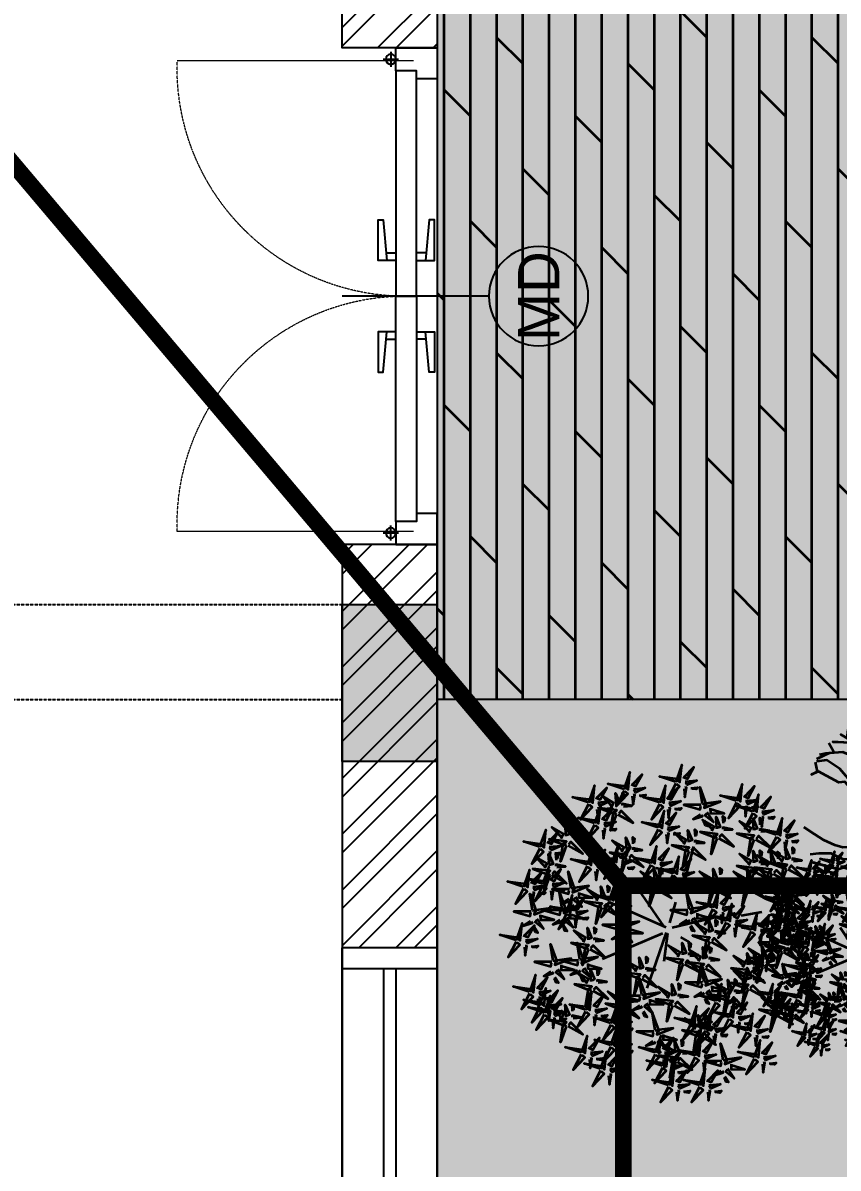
# Model space of a CAD drawing. Header units: millimetres. Extents: x -176651 to 424033, y -469666 to 486614.
# Drawn here: x 174616 to 176587, y 90868 to 93635 of the extents above; entities that cross this region are included whole.
import ezdxf
from ezdxf.enums import TextEntityAlignment as Align

# ---------------------------------------------------------------- set-up
doc = ezdxf.new("R2010")
doc.units = ezdxf.units.MM
doc.set_wipeout_variables(frame=1)
doc.linetypes.add('1625_East Villa$0$DASHED', pattern=[0.75, 0.5, -0.25])
doc.linetypes.add('1625E_Roof Plan$0$DASHED', pattern=[0.75, 0.5, -0.25])
for name, color, linetype in [('1625_East Villa$0$ad-Door', 8, 'Continuous'), ('1625_East Villa$0$ad-Elevation 10', 8, 'Continuous'), ('1625_East Villa$0$ad-Furniture', 8, 'Continuous'), ('1625_East Villa$0$ad-Text main', 8, 'Continuous'), ('1625_East Villa$0$ad-Text Main_Door&window Label', 8, 'Continuous'), ('1625_East Villa$0$ad-Verandah', 8, 'Continuous'), ('1625_East Villa$0$ad-Wall', 8, 'Continuous'), ('1625_East Villa$0$ad-Wall hatch', 8, 'Continuous'), ('1625E_Columns$0$ad-Column', 8, 'Continuous'), ('1625E_Columns$0$ad-Column Hatch', 8, 'Continuous'), ('1625E_Roof Plan$0$ad-Primary Roof', 8, 'Continuous'), ('1625E_Roof Plan$0$ad-Secondary Roof', 8, 'Continuous'), ('ad-Plinth', 8, 'Continuous'), ('ad-Verandah', 33, 'Continuous')]:
    doc.layers.add(name, color=color, linetype=linetype)
doc.layers.add('1625_East Villa$0$ad-Landscape', color=8, linetype='Continuous', lineweight=35)
doc.styles.add('1625_East Villa$0$New Text Style', font='arial.ttf', dxfattribs={"height": 100})
doc.styles.add('1625_East Villa$0$Standard', font='calibril.ttf')

# ---------------------------------------------------------------- blocks, each defined once
blk = doc.blocks.new('A$C92fa9908')
at = {"layer": 'ad-Plinth', "ltscale": 5}
blk.add_lwpolyline([(0, 13620), (12120, 13620), (12120, 0), (0, 0), (0, 4745), (2830, 4745), (2830, 8645), (0, 8645)], close=True, dxfattribs=at)
at = {"layer": 'ad-Verandah', "lineweight": 9}
blk.add_lwpolyline([(12120, 13620), (13650, 13620), (13650, 8645), (12120, 8645)], close=True, dxfattribs=at)
blk = doc.blocks.new('zw$C194')
at = {"layer": 'ad-Plinth', "ltscale": 5}
blk.add_blockref('A$C92fa9908', (-28341.2, -345403.9), dxfattribs=at)
blk = doc.blocks.new('1625_East Villa$0$zw$D46D')
at = {"layer": '1625_East Villa$0$ad-Furniture', "linetype": '1625_East Villa$0$DASHED'}
for points in [[(7240, 8875), (11890, 8875)], [(7240, 8645), (11890, 8645)]]:
    blk.add_lwpolyline(points, dxfattribs=at)
blk = doc.blocks.new('1625_East Villa$0$zw$7F57')
at = {"layer": '1625_East Villa$0$ad-Text main', "insert": (294.2, 7.4), "char_height": 80, "width": 631.603, "attachment_point": 5, "rotation": 90, "style": '1625_East Villa$0$Standard'}
blk.add_mtext('JAALI WALL', dxfattribs=at)
blk.add_wipeout([(230, 1350), (230, -1350), (0, -1350), (0, 1350)]).dxf.layer = '1625_East Villa$0$ad-Elevation 10'
at = {"layer": '1625_East Villa$0$ad-Elevation 10'}
for points in [[(0, 1300), (230, 1300), (230, 1350), (0, 1350)], [(0, -1300), (0, -1350), (230, -1350), (230, -1300)]]:
    blk.add_lwpolyline(points, close=True, dxfattribs=at)
for points in [[(0, -1350), (0, 1350)], [(230, -1350), (230, 1350)], [(100, 1300), (100, -1300)], [(130, 1300), (130, -1300)]]:
    blk.add_lwpolyline(points, dxfattribs=at)
blk = doc.blocks.new('*U174')
for p, q in [((495.7, -26.7), (495.7, -50)), ((704.3, -26.7), (704.3, -50)), ((27.6, -130.7), (27.6, -93.9)), ((495.7, -123.3), (495.7, -100)), ((704.3, -123.3), (704.3, -100)), ((1172.4, -130.7), (1172.4, -93.9)), ((9.2, -112.3), (46, -112.3)), ((1190.8, -112.3), (1154, -112.3))]:
    blk.add_line(p, q)
at = {"color": 8, "lineweight": 0}
for p, q in [((31.6, -57.1), (31.6, -628.6)), ((1168.4, -57.1), (1168.4, -628.6))]:
    blk.add_line(p, q, dxfattribs=at)
for points in [[(55.3, -100), (0, -100), (0, 0), (75, 0), (75, -50), (55.3, -50)], [(1144.7, -100), (1200, -100), (1200, 0), (1125, 0), (1125, -50), (1144.7, -50)], [(55.3, -100), (600, -100), (600, -50), (55.3, -50)], [(1144.7, -100), (600, -100), (600, -50), (1144.7, -50)]]:
    blk.add_lwpolyline(points, close=True)
for points in [[(514.1, -50), (514.1, -7), (415.9, -7), (415.9, -19.3), (514.1, -28.4)], [(685.9, -50), (685.9, -7), (784.1, -7), (784.1, -19.3), (685.9, -28.4)], [(514.1, -100), (514.1, -143), (415.9, -143), (415.9, -130.7), (514.1, -121.6)], [(685.9, -100), (685.9, -143), (784.1, -143), (784.1, -130.7), (685.9, -121.6)]]:
    blk.add_lwpolyline(points)
for centre in [(27.6, -112.3), (1172.4, -112.3)]:
    blk.add_circle(centre, 12.3)
at = {"color": 8, "linetype": '1625_East Villa$0$DASHED', "lineweight": 0}
for centre, start, end in [((49, -77.6), 268.1881, 1.8119), ((1151, -77.6), 178.1881, 271.8119)]:
    blk.add_arc(centre, 551.3, start, end, dxfattribs=at)
at = {"layer": '1625_East Villa$0$ad-Text Main_Door&window Label'}
blk.add_line((600, 125), (600, -230), dxfattribs=at)
blk.add_circle((600, 245), 120, dxfattribs=at)
at = {"layer": '1625_East Villa$0$ad-Text Main_Door&window Label', "style": '1625_East Villa$0$New Text Style'}
blk.add_attdef('D1', text='', height=100, dxfattribs=at).set_placement((600, 245), align=Align.MIDDLE_CENTER)
blk = doc.blocks.new('1625_East Villa$0$zw$42B5')
at = {"layer": '1625_East Villa$0$ad-Wall hatch', "transparency": 33554610}
h = blk.add_hatch(dxfattribs=at)
h.set_pattern_fill('ANSI32', color=256, scale=10)
h.set_pattern_definition([(45, (-1040635.14, 674820.02), (-67.351921, 67.351921), []), (45, (-1040590.24, 674820.02), (-67.351921, 67.351921), [])])
h.paths.add_polyline_path([(12120, 13620), (12120, 10220), (11890, 10220), (11890, 13390), (7240, 13390), (7240, 8645), (4245, 8645), (4245, 8875), (4445, 8875), (4445, 9370), (4560, 9370), (4560, 8760), (7010, 8760), (7010, 10500), (6360, 10500), (6360, 10615), (7010, 10615), (7010, 13390), (4560, 13390), (4560, 10615), (5560, 10615), (5560, 10500), (4445, 10500), (4445, 13390), (230, 13390), (230, 8875), (3345, 8875), (3345, 8645), (3060, 8645), (3060, 4745), (3345, 4745), (3345, 4515), (230, 4515), (230, 230), (4995, 230), (4995, 3130), (6060, 3130), (6060, 3015), (5110, 3015), (5110, 230), (8310, 230), (8310, 3015), (6860, 3015), (6860, 3130), (8310, 3130), (8310, 4630), (5110, 4630), (5110, 3930), (4995, 3930), (4995, 4515), (4245, 4515), (4245, 4745), (8540, 4745), (8540, 230), (9240, 230), (9240, 0), (0, 0), (0, 4745), (2830, 4745), (2830, 8645), (0, 8645), (0, 13620)])
h = blk.add_hatch(dxfattribs=at)
h.set_pattern_fill('ANSI32', color=256, scale=10)
h.set_pattern_definition([(45, (411299.33, 102900.03), (-67.35192, 67.35192), []), (45, (411344.235, 102900.03), (-67.35192, 67.35192), [])])
h.paths.add_polyline_path([(12120, 0), (12120, 9020), (11890, 9020), (11890, 230), (10090, 230), (10090, 0)])
at = {"layer": '1625_East Villa$0$ad-Door', "ltscale": 5}
ref = blk.add_blockref('*U174', (12120, 9020), dxfattribs=dict(at, xscale=-1, rotation=270))
ref.add_attrib('D1', 'MD', dxfattribs={"layer": '1625_East Villa$0$ad-Text Main_Door&window Label', "height": 100, "rotation": 1170, "style": '1625_East Villa$0$New Text Style'}).set_placement((12365, 9620), align=Align.MIDDLE_CENTER)
blk.add_blockref('1625_East Villa$0$zw$7F57', (11890, 6695))
at = {"layer": '1625_East Villa$0$ad-Wall'}
blk.add_lwpolyline([(0, 13620), (12120, 13620), (12120, 10220), (11890, 10220), (11890, 13390), (7240, 13390), (7240, 8645), (4245, 8645)], dxfattribs=at)
blk.add_lwpolyline([(12120, 0), (12120, 9020), (11890, 9020), (11890, 230), (10090, 230), (10090, 0)], close=True, dxfattribs=at)
blk = doc.blocks.new('1625_East Villa$0$bamboo')
at = {"color": 76}
blk.add_line((390, 162), (546, 218), dxfattribs=at)
at = {"layer": '1625_East Villa$0$ad-Landscape', "color": 76}
for p, q in [((-12, 40), (-247, 564)), ((43, 73), (278, 631)), ((-24, 62), (-370, 296)), ((32, 40), (390, 162)), ((-57, 6), (-247, -50)), ((43, 28), (301, 62)), ((-12, -16), (-113, -440)), ((77, -94), (122, -173)), ((-471, -139), (-761, -217))]:
    blk.add_line(p, q, dxfattribs=at)
at = {"layer": '1625_East Villa$0$ad-Landscape', "color": 62}
blk.add_line((-124, -653), (-158, -842), dxfattribs=at)
at = {"layer": '1625_East Villa$0$ad-Landscape', "color": 76}
for points in [[(-388, 1357), (-437, 1504), (-414, 1335), (-388, 1357)], [(104, 1425), (54, 1572), (78, 1403), (104, 1425)], [(119, 1423), (261, 1497), (148, 1389), (127, 1415)], [(-372, 1355), (-230, 1429), (-344, 1320), (-365, 1346)], [(-161, 1285), (-160, 1445), (-117, 1294), (-150, 1287)], [(79, 1419), (108, 1385), (-52, 1368), (71, 1412)], [(582, 1302), (532, 1450), (556, 1281), (582, 1302)], [(597, 1300), (739, 1374), (626, 1266), (604, 1292)], [(-756, 1207), (-806, 1354), (-782, 1185), (-756, 1207)], [(-741, 1205), (-599, 1279), (-712, 1170), (-734, 1196)], [(-500, 1137), (-534, 1108), (-554, 1268), (-507, 1146)], [(-412, 1351), (-384, 1316), (-544, 1300), (-421, 1344)], [(-434, 1290), (-414, 1248), (-523, 1187), (-427, 1281)], [(-415, 1179), (-464, 1327), (-441, 1158), (-415, 1179)], [(-388, 1269), (-399, 1159), (-358, 1250), (-381, 1261)], [(-324, 1279), (-245, 1271), (-334, 1256), (-332, 1272)], [(-169, 1272), (-323, 1296), (-162, 1239), (-169, 1272)], [(-71, 1292), (-28, 1359), (-55, 1273), (-69, 1281)], [(58, 1358), (77, 1316), (-31, 1255), (65, 1349)], [(103, 1337), (93, 1227), (133, 1319), (110, 1329)], [(162, 1284), (156, 1221), (173, 1235), (169, 1276)], [(168, 1347), (246, 1339), (158, 1324), (159, 1340)], [(557, 1296), (586, 1262), (425, 1246), (549, 1289)], [(704, 1207), (655, 1354), (679, 1185), (704, 1207)], [(720, 1205), (862, 1279), (749, 1170), (727, 1196)], [(773, 1166), (723, 1313), (747, 1144), (773, 1166)], [(-781, 1201), (-752, 1166), (-913, 1150), (-789, 1194)], [(-562, 1158), (-603, 1137), (-666, 1245), (-570, 1151)], [(-439, 1174), (-411, 1139), (-571, 1123), (-448, 1167)], [(-494, 1113), (-347, 1165), (-516, 1138), (-494, 1113)], [(-399, 1178), (-257, 1251), (-371, 1143), (-392, 1169)], [(-330, 1216), (-336, 1153), (-319, 1167), (-323, 1207)], [(-176, 1248), (-132, 1257), (-192, 1107), (-173, 1237)], [(-174, 1012), (-174, 1172), (-131, 1021), (-163, 1015)], [(-131, 1200), (-85, 1198), (-82, 1073), (-120, 1202)], [(-92, 1231), (0, 1171), (-62, 1249), (-81, 1233)], [(-18, 1258), (35, 1223), (30, 1245), (-7, 1260)], [(304, 1094), (304, 1254), (347, 1103), (314, 1096)], [(393, 1102), (437, 1168), (409, 1082), (396, 1091)], [(536, 1235), (555, 1193), (446, 1133), (543, 1226)], [(680, 1201), (709, 1166), (548, 1150), (671, 1194)], [(581, 1215), (571, 1105), (611, 1196), (588, 1206)], [(646, 1224), (724, 1217), (635, 1202), (637, 1217)], [(788, 1164), (930, 1238), (817, 1130), (796, 1155)], [(-802, 1140), (-783, 1098), (-892, 1037), (-795, 1131)], [(-773, 987), (-807, 958), (-827, 1118), (-780, 996)], [(-757, 1119), (-767, 1009), (-727, 1100), (-750, 1111)], [(-698, 1066), (-704, 1003), (-687, 1017), (-691, 1057)], [(-692, 1129), (-614, 1121), (-703, 1106), (-701, 1122)], [(-633, 1052), (-696, 1057), (-682, 1040), (-642, 1045)], [(-581, 1112), (-692, 1120), (-599, 1081), (-590, 1104)], [(-570, 1048), (-576, 969), (-593, 1057), (-578, 1056)], [(-461, 1112), (-441, 1071), (-550, 1010), (-454, 1104)], [(-495, 1097), (-419, 957), (-529, 1068), (-504, 1090)], [(-415, 1092), (-426, 982), (-386, 1073), (-408, 1083)], [(-365, 930), (-365, 1090), (-322, 940), (-355, 933)], [(-351, 1102), (-272, 1094), (-361, 1079), (-360, 1095)], [(-156, 961), (-205, 1109), (-182, 940), (-156, 961)], [(-85, 1020), (-41, 1086), (-69, 1000), (-82, 1009)], [(295, 1081), (141, 1106), (302, 1048), (295, 1081)], [(289, 1057), (332, 1066), (272, 916), (291, 1046)], [(372, 1040), (465, 980), (402, 1058), (383, 1042)], [(446, 1067), (499, 1033), (495, 1054), (457, 1069)], [(658, 1140), (678, 1098), (569, 1037), (665, 1131)], [(748, 1160), (777, 1126), (617, 1109), (740, 1153)], [(640, 1161), (634, 1099), (651, 1113), (647, 1153)], [(727, 1099), (746, 1057), (638, 996), (734, 1090)], [(704, 1119), (694, 1009), (734, 1100), (711, 1111)], [(831, 1008), (789, 987), (726, 1095), (822, 1001)], [(762, 1066), (756, 1003), (774, 1017), (770, 1057)], [(768, 1129), (847, 1121), (758, 1106), (760, 1122)], [(772, 1078), (762, 968), (802, 1060), (779, 1070)], [(837, 1088), (915, 1080), (827, 1065), (828, 1081)], [(892, 987), (859, 958), (839, 1118), (885, 996)], [(-767, 963), (-621, 1015), (-789, 988), (-767, 963)], [(-357, 1039), (-363, 976), (-346, 990), (-350, 1030)], [(-183, 999), (-337, 1024), (-176, 966), (-183, 999)], [(-180, 955), (-152, 921), (-312, 905), (-189, 948)], [(-276, 938), (-232, 1004), (-260, 918), (-273, 927)], [(-189, 975), (-146, 984), (-206, 835), (-187, 964)], [(-140, 960), (2, 1033), (-112, 925), (-133, 951)], [(-106, 958), (-13, 898), (-75, 976), (-95, 960)], [(-32, 985), (21, 951), (17, 973), (-21, 987)], [(290, 849), (291, 1008), (334, 858), (301, 851)], [(333, 1009), (379, 1007), (382, 882), (344, 1011)], [(811, 962), (701, 970), (793, 931), (803, 954)], [(831, 1025), (825, 962), (842, 976), (838, 1016)], [(899, 963), (1045, 1015), (877, 988), (899, 963)], [(1141, 825), (1092, 972), (1115, 803), (1141, 825)], [(-768, 947), (-692, 807), (-802, 918), (-777, 940)], [(-593, 770), (-642, 918), (-618, 749), (-593, 770)], [(-374, 917), (-528, 942), (-367, 884), (-374, 917)], [(-380, 893), (-337, 902), (-397, 753), (-378, 882)], [(-336, 845), (-290, 844), (-287, 719), (-325, 848)], [(-297, 876), (-204, 816), (-266, 894), (-286, 879)], [(-202, 894), (-182, 853), (-291, 792), (-195, 885)], [(-223, 903), (-170, 869), (-174, 891), (-212, 906)], [(-156, 874), (-167, 764), (-126, 855), (-149, 865)], [(-145, 927), (-99, 925), (-96, 801), (-134, 929)], [(-92, 883), (-13, 876), (-102, 861), (-100, 876)], [(121, 803), (80, 783), (16, 890), (112, 796)], [(281, 835), (128, 860), (288, 803), (281, 835)], [(183, 783), (149, 754), (129, 914), (175, 791)], [(380, 856), (423, 922), (395, 837), (382, 845)], [(503, 776), (462, 755), (399, 863), (495, 769)], [(565, 756), (531, 726), (511, 886), (558, 764)], [(745, 784), (696, 931), (720, 762), (745, 784)], [(759, 902), (696, 907), (711, 890), (751, 895)], [(761, 782), (903, 856), (790, 748), (768, 774)], [(822, 898), (816, 819), (799, 907), (815, 906)], [(897, 947), (974, 807), (863, 918), (889, 940)], [(1157, 823), (1299, 897), (1185, 789), (1164, 815)], [(-959, 700), (-817, 774), (-931, 666), (-952, 692)], [(-617, 765), (-588, 730), (-749, 714), (-626, 757)], [(-577, 769), (-435, 842), (-548, 734), (-570, 760)], [(-262, 681), (-303, 660), (-366, 768), (-270, 673)], [(-200, 660), (-234, 631), (-253, 791), (-207, 669)], [(-98, 821), (-104, 758), (-86, 772), (-91, 812)], [(101, 757), (-9, 765), (83, 727), (93, 750)], [(187, 743), (264, 602), (153, 714), (179, 736)], [(189, 759), (335, 811), (167, 784), (189, 759)], [(275, 811), (319, 820), (259, 671), (277, 800)], [(319, 763), (365, 762), (369, 637), (330, 766)], [(358, 795), (451, 734), (389, 812), (369, 797)], [(433, 822), (486, 787), (481, 809), (444, 824)], [(571, 731), (717, 784), (549, 757), (571, 731)], [(721, 778), (750, 744), (589, 727), (712, 771)], [(1117, 819), (1145, 785), (985, 768), (1108, 812)], [(1095, 758), (1115, 716), (1006, 655), (1102, 749)], [(1205, 747), (1284, 739), (1195, 724), (1197, 740)], [(1292, 647), (1242, 795), (1266, 626), (1292, 647)], [(-639, 703), (-619, 662), (-728, 601), (-632, 695)], [(-620, 538), (-669, 686), (-646, 517), (-620, 538)], [(-593, 683), (-603, 573), (-563, 664), (-586, 674)], [(-529, 693), (-450, 685), (-539, 670), (-537, 685)], [(-281, 634), (-391, 643), (-299, 604), (-289, 627)], [(-265, 566), (-314, 713), (-291, 544), (-265, 566)], [(-249, 564), (-107, 638), (-221, 530), (-242, 555)], [(-194, 636), (-47, 688), (-216, 661), (-194, 636)], [(49, 698), (-14, 702), (1, 686), (41, 690)], [(112, 693), (106, 614), (89, 703), (105, 701)], [(432, 670), (369, 675), (383, 658), (423, 663)], [(484, 730), (373, 738), (465, 700), (475, 723)], [(495, 666), (489, 587), (472, 675), (487, 674)], [(570, 716), (646, 575), (536, 686), (561, 708)], [(699, 717), (719, 675), (610, 614), (706, 708)], [(745, 697), (734, 586), (775, 678), (752, 688)], [(803, 643), (797, 580), (815, 595), (810, 635)], [(809, 706), (888, 699), (799, 683), (801, 699)], [(868, 552), (819, 700), (842, 531), (868, 552)], [(1073, 552), (1024, 700), (1047, 531), (1073, 552)], [(1141, 737), (1130, 627), (1171, 719), (1148, 729)], [(1267, 642), (1296, 607), (1135, 591), (1259, 635)], [(1199, 684), (1193, 621), (1211, 636), (1206, 676)], [(1307, 646), (1449, 719), (1336, 611), (1314, 637)], [(-712, 449), (-753, 428), (-816, 536), (-721, 441)], [(-644, 533), (-616, 498), (-776, 482), (-653, 526)], [(-650, 428), (-684, 399), (-704, 559), (-658, 437)], [(-604, 537), (-462, 610), (-576, 502), (-597, 528)], [(-535, 630), (-541, 567), (-523, 581), (-527, 621)], [(-289, 560), (-261, 526), (-421, 509), (-298, 553)], [(-333, 575), (-396, 580), (-381, 563), (-341, 568)], [(-270, 570), (-276, 492), (-293, 580), (-277, 579)], [(-195, 620), (-118, 480), (-229, 591), (-203, 613)], [(-38, 467), (-37, 627), (6, 476), (-27, 469)], [(52, 474), (95, 540), (68, 455), (54, 463)], [(680, 490), (639, 469), (576, 577), (672, 482)], [(742, 469), (708, 440), (689, 600), (735, 478)], [(844, 546), (872, 512), (712, 496), (835, 539)], [(884, 550), (1026, 624), (912, 516), (891, 542)], [(1049, 546), (1077, 512), (917, 496), (1040, 539)], [(1089, 550), (1231, 624), (1117, 516), (1096, 542)], [(1245, 580), (1265, 539), (1156, 478), (1253, 572)], [(1291, 560), (1281, 450), (1321, 541), (1298, 552)], [(1356, 570), (1434, 562), (1345, 547), (1347, 563)], [(-666, 471), (-646, 430), (-755, 369), (-659, 463)], [(-644, 404), (-498, 456), (-666, 429), (-644, 404)], [(-620, 451), (-631, 341), (-590, 432), (-613, 442)], [(-556, 461), (-477, 453), (-566, 438), (-564, 454)], [(-311, 499), (-291, 457), (-400, 396), (-304, 490)], [(-265, 478), (-276, 368), (-235, 460), (-258, 470)], [(-207, 425), (-213, 362), (-196, 376), (-200, 416)], [(-201, 488), (-122, 480), (-211, 465), (-210, 481)], [(-46, 454), (-200, 478), (-40, 421), (-46, 454)], [(-53, 429), (-9, 439), (-69, 289), (-50, 418)], [(31, 413), (123, 352), (61, 431), (42, 415)], [(105, 440), (158, 405), (153, 427), (116, 442)], [(456, 306), (422, 276), (402, 436), (448, 314)], [(661, 444), (551, 452), (643, 413), (653, 436)], [(618, 276), (618, 436), (661, 285), (628, 278)], [(747, 429), (824, 289), (713, 400), (739, 422)], [(748, 445), (895, 497), (727, 470), (748, 445)], [(822, 485), (842, 443), (733, 383), (829, 476)], [(868, 465), (857, 355), (898, 446), (875, 456)], [(932, 474), (1011, 467), (922, 452), (924, 467)], [(1027, 485), (1047, 443), (938, 383), (1034, 476)], [(1073, 465), (1062, 355), (1103, 446), (1080, 456)], [(1137, 474), (1216, 467), (1127, 452), (1128, 467)], [(1349, 507), (1343, 444), (1361, 458), (1357, 498)], [(-784, 343), (-847, 348), (-832, 331), (-792, 336)], [(-731, 403), (-842, 411), (-750, 372), (-740, 395)], [(-721, 338), (-727, 260), (-744, 348), (-728, 347)], [(-645, 388), (-569, 248), (-679, 359), (-654, 381)], [(-606, 184), (-656, 331), (-632, 163), (-606, 184)], [(-562, 398), (-568, 335), (-551, 349), (-555, 389)], [(-8, 382), (38, 380), (41, 255), (2, 384)], [(394, 326), (353, 305), (290, 413), (385, 319)], [(462, 281), (608, 334), (440, 307), (462, 281)], [(609, 384), (546, 389), (561, 372), (601, 377)], [(672, 379), (666, 301), (649, 389), (665, 388)], [(707, 283), (751, 349), (723, 264), (710, 272)], [(926, 411), (920, 349), (937, 363), (933, 403)], [(1131, 411), (1125, 349), (1142, 363), (1138, 403)], [(-590, 182), (-449, 256), (-562, 148), (-583, 174)], [(-425, 190), (-467, 169), (-530, 277), (-434, 182)], [(-364, 169), (-397, 140), (-417, 300), (-371, 178)], [(322, 220), (259, 225), (274, 208), (314, 213)], [(374, 280), (264, 288), (356, 250), (366, 273)], [(385, 216), (379, 137), (362, 225), (378, 224)], [(460, 266), (537, 125), (427, 236), (452, 258)], [(609, 263), (455, 287), (616, 230), (609, 263)], [(603, 239), (646, 248), (586, 98), (605, 228)], [(686, 222), (779, 161), (716, 240), (697, 224)], [(760, 249), (813, 214), (809, 236), (771, 251)], [(945, 153), (946, 313), (989, 162), (956, 155)], [(1035, 161), (1078, 227), (1051, 141), (1037, 150)], [(1141, 143), (1092, 291), (1115, 122), (1141, 143)], [(1157, 141), (1299, 215), (1185, 107), (1164, 133)], [(1264, 75), (1215, 222), (1238, 53), (1264, 75)], [(-918, 114), (-776, 188), (-890, 80), (-911, 105)], [(-631, 178), (-602, 144), (-762, 128), (-639, 171)], [(-652, 117), (-632, 75), (-741, 14), (-645, 108)], [(-511, -21), (-560, 127), (-536, -42), (-511, -21)], [(-445, 144), (-555, 152), (-463, 113), (-453, 136)], [(-542, 106), (-464, 99), (-552, 83), (-551, 99)], [(-359, 129), (-282, -11), (-393, 100), (-367, 122)], [(-358, 145), (-211, 197), (-379, 170), (-358, 145)], [(640, 26), (598, 5), (535, 113), (631, 19)], [(647, 191), (693, 189), (696, 64), (658, 193)], [(701, 6), (667, -24), (648, 136), (694, 14)], [(937, 140), (783, 165), (943, 107), (937, 140)], [(930, 116), (974, 125), (914, -24), (932, 105)], [(1117, 137), (1145, 103), (985, 87), (1108, 130)], [(1014, 99), (1106, 39), (1044, 117), (1025, 101)], [(1088, 126), (1141, 92), (1136, 113), (1099, 128)], [(1220, -22), (1186, -51), (1167, 109), (1213, -13)], [(1280, 73), (1422, 147), (1308, 39), (1287, 65)], [(1442, 20), (1392, 168), (1416, -1), (1442, 20)], [(-607, 97), (-617, -13), (-577, 78), (-600, 88)], [(-497, 84), (-560, 89), (-545, 72), (-505, 77)], [(-495, -22), (-353, 51), (-466, -57), (-488, -31)], [(-434, 79), (-440, 1), (-457, 89), (-441, 88)], [(257, -69), (216, -90), (153, 18), (249, -77)], [(319, -90), (285, -119), (266, 41), (312, -81)], [(707, -19), (854, 34), (686, 7), (707, -19)], [(974, 68), (1021, 66), (1024, -58), (985, 70)], [(1095, 76), (1115, 34), (1006, -27), (1102, 67)], [(1158, -1), (1117, -22), (1054, 86), (1150, -9)], [(1240, 69), (1268, 35), (1108, 18), (1231, 62)], [(1218, 8), (1238, -34), (1129, -95), (1225, -1)], [(1141, 56), (1130, -54), (1171, 37), (1148, 47)], [(1199, 2), (1193, -60), (1211, -46), (1206, -6)], [(1205, 65), (1284, 58), (1195, 42), (1197, 58)], [(1226, -46), (1373, 6), (1204, -21), (1226, -46)], [(1417, 15), (1446, -20), (1286, -36), (1409, 8)], [(1457, 19), (1599, 92), (1486, -16), (1465, 10)], [(-535, -26), (-507, -61), (-667, -77), (-544, -33)], [(-447, -98), (-368, -106), (-457, -121), (-455, -105)], [(-174, -160), (-174, -1), (-131, -151), (-163, -158)], [(-85, -153), (-41, -87), (-69, -173), (-82, -164)], [(325, -114), (472, -62), (303, -89), (325, -114)], [(568, -80), (505, -75), (520, -92), (560, -87)], [(620, -20), (510, -12), (602, -50), (612, -27)], [(631, -84), (625, -163), (608, -75), (624, -76)], [(706, -34), (783, -175), (672, -64), (698, -42)], [(868, -184), (819, -37), (842, -206), (868, -184)], [(1087, -107), (1024, -102), (1038, -119), (1078, -114)], [(1139, -47), (1029, -39), (1121, -78), (1130, -55)], [(1169, -225), (1119, -78), (1143, -247), (1169, -225)], [(1150, -112), (1144, -190), (1127, -102), (1143, -103)], [(1225, -62), (1301, -202), (1191, -91), (1217, -69)], [(1264, -13), (1253, -123), (1294, -31), (1271, -21)], [(1396, -47), (1415, -88), (1306, -149), (1403, -55)], [(1322, -66), (1316, -129), (1333, -114), (1329, -74)], [(1328, -3), (1407, -10), (1318, -26), (1320, -10)], [(1441, -67), (1431, -177), (1471, -86), (1448, -76)], [(1506, -57), (1584, -65), (1496, -80), (1497, -65)], [(-511, -108), (-522, -218), (-481, -127), (-504, -117)], [(-453, -161), (-459, -224), (-441, -210), (-446, -170)], [(-183, -174), (-337, -149), (-176, -206), (-183, -174)], [(-189, -198), (-146, -189), (-206, -338), (-187, -209)], [(-106, -215), (-13, -275), (-75, -197), (-95, -212)], [(-32, -187), (21, -222), (17, -200), (-21, -185)], [(114, -335), (80, -364), (61, -205), (107, -327)], [(186, -175), (123, -170), (137, -187), (177, -182)], [(238, -116), (128, -107), (220, -146), (229, -123)], [(298, -260), (257, -281), (194, -173), (290, -268)], [(249, -180), (243, -258), (226, -170), (242, -171)], [(324, -130), (400, -270), (290, -159), (315, -137)], [(360, -281), (326, -310), (307, -150), (353, -272)], [(495, -297), (495, -137), (538, -288), (506, -295)], [(844, -190), (872, -224), (712, -241), (835, -197)], [(926, -219), (885, -240), (822, -132), (918, -227)], [(923, -321), (874, -173), (897, -342), (923, -321)], [(884, -186), (1026, -112), (912, -220), (891, -194)], [(988, -240), (954, -269), (935, -109), (981, -231)], [(1184, -227), (1326, -153), (1213, -261), (1191, -235)], [(1442, -266), (1392, -119), (1416, -287), (1442, -266)], [(1457, -268), (1599, -194), (1486, -302), (1465, -276)], [(1500, -120), (1494, -183), (1511, -169), (1507, -129)], [(-425, -356), (-467, -376), (-530, -269), (-434, -363)], [(-364, -376), (-397, -405), (-417, -246), (-371, -368)], [(-197, -389), (-246, -241), (-222, -410), (-197, -389)], [(-145, -246), (-99, -247), (-96, -372), (-134, -243)], [(52, -315), (11, -336), (-52, -228), (44, -322)], [(120, -360), (267, -307), (99, -334), (120, -360)], [(279, -306), (169, -298), (261, -337), (270, -314)], [(486, -310), (332, -285), (493, -343), (486, -310)], [(366, -305), (513, -253), (344, -280), (366, -305)], [(584, -289), (628, -223), (600, -309), (587, -300)], [(663, -416), (614, -269), (638, -437), (663, -416)], [(822, -251), (842, -293), (733, -354), (829, -260)], [(907, -266), (797, -257), (889, -296), (898, -273)], [(868, -272), (857, -382), (898, -290), (875, -280)], [(932, -262), (1011, -270), (922, -285), (924, -269)], [(939, -322), (1081, -249), (967, -357), (946, -331)], [(993, -280), (1069, -420), (959, -309), (984, -287)], [(994, -264), (1141, -212), (972, -239), (994, -264)], [(1144, -231), (1173, -265), (1013, -282), (1136, -238)], [(1123, -292), (1142, -334), (1033, -395), (1130, -301)], [(1168, -312), (1158, -423), (1198, -331), (1175, -321)], [(1218, -474), (1219, -314), (1262, -465), (1229, -472)], [(1233, -303), (1311, -310), (1223, -326), (1224, -310)], [(1417, -272), (1446, -306), (1286, -322), (1409, -279)], [(-445, -402), (-555, -394), (-463, -432), (-453, -409)], [(-359, -416), (-282, -557), (-393, -445), (-367, -424)], [(-358, -400), (-211, -348), (-379, -375), (-358, -400)], [(-221, -394), (-193, -429), (-353, -445), (-230, -402)], [(-181, -390), (-39, -317), (-152, -425), (-174, -399)], [(-74, -512), (-123, -364), (-100, -533), (-74, -512)], [(-19, -420), (-82, -416), (-67, -433), (-27, -428)], [(33, -361), (-77, -353), (15, -391), (25, -368)], [(44, -425), (38, -504), (21, -415), (37, -417)], [(119, -375), (196, -516), (85, -404), (111, -383)], [(227, -366), (164, -361), (178, -378), (218, -373)], [(290, -371), (284, -449), (267, -361), (283, -362)], [(365, -321), (441, -461), (331, -350), (356, -328)], [(480, -334), (523, -325), (463, -474), (482, -345)], [(599, -492), (557, -513), (494, -405), (590, -499)], [(639, -422), (668, -456), (507, -472), (631, -429)], [(524, -382), (570, -384), (573, -508), (535, -380)], [(563, -351), (656, -411), (594, -333), (574, -349)], [(660, -513), (626, -542), (607, -382), (653, -504)], [(637, -324), (690, -358), (686, -336), (648, -322)], [(679, -418), (821, -344), (708, -452), (686, -426)], [(814, -539), (764, -391), (788, -560), (814, -539)], [(899, -326), (927, -361), (767, -377), (890, -333)], [(877, -388), (897, -429), (788, -490), (884, -396)], [(855, -325), (792, -320), (806, -337), (846, -332)], [(918, -330), (912, -408), (895, -320), (911, -321)], [(922, -408), (912, -518), (952, -427), (930, -417)], [(926, -325), (920, -388), (937, -374), (933, -333)], [(987, -398), (1065, -406), (977, -421), (978, -405)], [(1227, -366), (1221, -429), (1238, -414), (1234, -374)], [(1396, -333), (1415, -375), (1306, -436), (1403, -342)], [(1308, -467), (1351, -400), (1324, -486), (1310, -478)], [(1441, -353), (1431, -463), (1471, -372), (1448, -362)], [(1500, -407), (1494, -470), (1511, -455), (1507, -415)], [(1506, -344), (1584, -351), (1496, -367), (1497, -351)], [(-497, -461), (-560, -457), (-545, -474), (-505, -469)], [(-434, -466), (-440, -545), (-457, -456), (-441, -458)], [(-243, -456), (-223, -497), (-332, -558), (-236, -464)], [(-98, -517), (-70, -552), (-230, -568), (-107, -524)], [(-197, -476), (-208, -586), (-167, -495), (-190, -485)], [(-133, -466), (-54, -474), (-143, -489), (-141, -474)], [(-58, -513), (84, -440), (-30, -548), (-51, -522)], [(617, -483), (637, -525), (528, -586), (625, -492)], [(666, -537), (813, -484), (645, -511), (666, -537)], [(663, -503), (653, -613), (693, -522), (670, -512)], [(727, -494), (806, -501), (717, -517), (719, -501)], [(829, -540), (971, -467), (858, -575), (836, -549)], [(981, -461), (975, -524), (992, -510), (988, -470)], [(1210, -487), (1056, -463), (1216, -520), (1210, -487)], [(1203, -511), (1247, -502), (1187, -652), (1206, -522)], [(1287, -528), (1379, -588), (1317, -510), (1298, -526)], [(1361, -501), (1414, -536), (1409, -514), (1372, -499)], [(-364, -690), (-397, -719), (-417, -559), (-371, -681)], [(-139, -529), (-145, -592), (-127, -578), (-132, -538)], [(415, -690), (381, -719), (361, -559), (407, -681)], [(579, -538), (469, -530), (561, -569), (571, -546)], [(551, -690), (517, -719), (498, -559), (544, -681)], [(665, -553), (742, -693), (631, -582), (657, -560)], [(789, -544), (818, -579), (658, -595), (781, -552)], [(768, -606), (787, -647), (678, -708), (775, -614)], [(721, -557), (715, -620), (733, -605), (729, -565)], [(813, -626), (803, -736), (843, -645), (820, -635)], [(878, -616), (956, -624), (868, -639), (869, -624)], [(937, -703), (887, -555), (911, -724), (937, -703)], [(952, -704), (1094, -630), (981, -739), (959, -713)], [(1182, -771), (1133, -623), (1156, -792), (1182, -771)], [(1248, -559), (1294, -561), (1297, -686), (1258, -557)], [(912, -708), (941, -743), (780, -759), (904, -715)], [(872, -679), (866, -742), (883, -728), (879, -688)], [(1198, -772), (1340, -699), (1226, -807), (1205, -781)], [(735, -928), (694, -949), (631, -841), (727, -936)], [(797, -949), (763, -978), (743, -818), (790, -941)], [(890, -769), (910, -811), (801, -872), (898, -778)], [(936, -790), (926, -900), (966, -809), (943, -798)], [(995, -843), (989, -906), (1006, -892), (1002, -852)], [(1001, -780), (1079, -788), (990, -803), (992, -787)], [(1158, -776), (1186, -811), (1026, -827), (1149, -783)], [(1136, -838), (1156, -879), (1047, -940), (1143, -846)], [(803, -973), (950, -921), (781, -948), (803, -973)], [(1182, -858), (1171, -968), (1212, -877), (1189, -867)], [(1240, -911), (1234, -974), (1251, -960), (1247, -920)], [(1246, -848), (1325, -856), (1236, -871), (1238, -855)], [(727, -1039), (721, -1117), (704, -1029), (719, -1030)], [(802, -989), (878, -1129), (768, -1018), (793, -996)], [(652, -1168), (794, -1094), (680, -1202), (659, -1176)], [(700, -1244), (779, -1251), (690, -1267), (692, -1251)]]:
    blk.add_lwpolyline(points, dxfattribs=at)
at = {"layer": '1625_East Villa$0$ad-Landscape', "color": 62}
for points in [[(-835, 1008), (-876, 987), (-939, 1095), (-843, 1001)], [(-854, 962), (-965, 970), (-872, 931), (-863, 954)], [(-1166, 757), (-1215, 904), (-1192, 735), (-1166, 757)], [(-975, 702), (-1024, 850), (-1001, 681), (-975, 702)], [(-906, 902), (-969, 907), (-955, 890), (-915, 895)], [(-843, 898), (-849, 819), (-866, 907), (-851, 906)], [(-1190, 751), (-1162, 716), (-1322, 700), (-1199, 744)], [(-1150, 755), (-1008, 829), (-1122, 721), (-1143, 746)], [(-1212, 690), (-1192, 648), (-1301, 587), (-1205, 681)], [(-1166, 669), (-1177, 559), (-1136, 651), (-1159, 661)], [(-999, 696), (-971, 662), (-1131, 646), (-1008, 689)], [(-1060, 524), (-1094, 495), (-1113, 654), (-1067, 532)], [(-1102, 679), (-1023, 671), (-1112, 656), (-1111, 672)], [(-1021, 635), (-1001, 593), (-1110, 533), (-1014, 626)], [(-1289, 429), (-1338, 577), (-1315, 408), (-1289, 429)], [(-1122, 544), (-1163, 524), (-1226, 631), (-1130, 537)], [(-1108, 616), (-1114, 553), (-1097, 567), (-1101, 607)], [(-1054, 499), (-907, 552), (-1076, 525), (-1054, 499)], [(-975, 615), (-986, 505), (-945, 596), (-968, 606)], [(-917, 561), (-923, 499), (-906, 513), (-910, 553)], [(-911, 624), (-832, 617), (-921, 602), (-919, 617)], [(-1313, 424), (-1285, 389), (-1445, 373), (-1322, 417)], [(-1273, 428), (-1131, 501), (-1245, 393), (-1266, 419)], [(-1193, 439), (-1256, 443), (-1242, 426), (-1202, 431)], [(-1141, 498), (-1251, 506), (-1159, 468), (-1150, 491)], [(-1130, 434), (-1136, 355), (-1153, 444), (-1137, 442)], [(-1055, 484), (-979, 343), (-1089, 455), (-1063, 476)], [(-1335, 362), (-1315, 321), (-1424, 260), (-1328, 354)], [(-1289, 342), (-1300, 232), (-1259, 323), (-1282, 333)], [(-1225, 352), (-1146, 344), (-1235, 329), (-1233, 345)], [(-1231, 289), (-1237, 226), (-1220, 240), (-1224, 280)], [(-1166, 102), (-1215, 250), (-1192, 81), (-1166, 102)], [(-934, 116), (-983, 263), (-960, 94), (-934, 116)], [(-1150, 100), (-1008, 174), (-1122, 66), (-1143, 92)], [(-958, 110), (-930, 76), (-1090, 59), (-967, 103)], [(-1357, -48), (-1406, 100), (-1383, -69), (-1357, -48)], [(-1341, -50), (-1199, 24), (-1313, -84), (-1334, -58)], [(-1190, 96), (-1162, 62), (-1322, 46), (-1199, 89)], [(-1212, 35), (-1192, -7), (-1301, -67), (-1205, 26)], [(-1166, 15), (-1177, -95), (-1136, -4), (-1159, 6)], [(-1102, 24), (-1023, 17), (-1112, 2), (-1111, 17)], [(-980, 49), (-960, 7), (-1069, -54), (-973, 40)], [(-934, 28), (-945, -82), (-904, 10), (-927, 20)], [(-870, 38), (-791, 30), (-880, 15), (-878, 31)], [(-548, 43), (-554, -20), (-537, -5), (-541, 35)], [(-1381, -54), (-1353, -88), (-1513, -104), (-1390, -61)], [(-1108, -39), (-1114, -101), (-1097, -87), (-1101, -47)], [(-780, -124), (-822, -145), (-885, -37), (-789, -131)], [(-876, -25), (-882, -88), (-865, -74), (-869, -33)], [(-719, -144), (-752, -174), (-772, -14), (-726, -136)], [(-557, -88), (-537, -129), (-646, -190), (-550, -96)], [(-1403, -115), (-1383, -157), (-1492, -217), (-1396, -124)], [(-1358, -135), (-1368, -245), (-1328, -154), (-1350, -144)], [(-1299, -188), (-1305, -251), (-1288, -237), (-1292, -197)], [(-1293, -126), (-1215, -133), (-1303, -148), (-1302, -133)], [(-1144, -283), (-1143, -123), (-1100, -274), (-1133, -281)], [(-1054, -276), (-1011, -210), (-1038, -295), (-1052, -287)], [(-800, -170), (-910, -162), (-818, -200), (-808, -177)], [(-714, -184), (-637, -325), (-748, -214), (-722, -192)], [(-712, -169), (-566, -116), (-734, -143), (-712, -169)], [(-1152, -296), (-1306, -272), (-1145, -329), (-1152, -296)], [(-1159, -321), (-1115, -311), (-1175, -461), (-1156, -331)], [(-903, -383), (-944, -404), (-1007, -296), (-912, -390)], [(-1001, -310), (-948, -345), (-953, -323), (-990, -308)], [(-852, -230), (-915, -225), (-900, -242), (-860, -237)], [(-841, -404), (-875, -433), (-895, -273), (-849, -395)], [(-789, -234), (-795, -313), (-812, -225), (-796, -226)], [(-1114, -368), (-1068, -370), (-1065, -495), (-1103, -366)], [(-1075, -337), (-983, -398), (-1045, -319), (-1064, -335)], [(-923, -429), (-1033, -421), (-941, -459), (-931, -436)], [(-835, -428), (-689, -375), (-857, -402), (-835, -428)], [(-1180, -607), (-1229, -459), (-1205, -628), (-1180, -607)], [(-975, -489), (-1038, -484), (-1023, -501), (-983, -496)], [(-912, -493), (-918, -572), (-935, -484), (-919, -485)], [(-837, -444), (-760, -584), (-870, -473), (-845, -451)], [(-1204, -613), (-1176, -647), (-1336, -663), (-1213, -620)], [(-1164, -609), (-1022, -535), (-1135, -643), (-1157, -617)], [(-1084, -757), (-1133, -609), (-1110, -778), (-1084, -757)], [(-828, -744), (-862, -774), (-881, -614), (-835, -736)], [(-527, -744), (-561, -774), (-581, -614), (-535, -736)], [(-425, -669), (-467, -690), (-530, -582), (-434, -677)], [(-120, -579), (-100, -620), (-209, -681), (-113, -587)], [(-74, -599), (-85, -709), (-44, -618), (-67, -607)], [(8, -743), (-41, -596), (-18, -765), (8, -743)], [(-10, -589), (69, -597), (-20, -612), (-18, -596)], [(353, -669), (312, -690), (249, -582), (344, -677)], [(489, -669), (448, -690), (385, -582), (481, -677)], [(527, -598), (464, -593), (479, -610), (519, -605)], [(590, -602), (584, -681), (567, -593), (583, -594)], [(-1226, -674), (-1206, -716), (-1315, -776), (-1219, -683)], [(-1180, -694), (-1191, -804), (-1150, -713), (-1173, -703)], [(-1116, -685), (-1037, -692), (-1126, -707), (-1124, -692)], [(-1068, -759), (-926, -685), (-1040, -793), (-1061, -767)], [(-890, -724), (-931, -745), (-994, -637), (-898, -731)], [(-822, -769), (-675, -716), (-844, -743), (-822, -769)], [(-589, -724), (-630, -745), (-693, -637), (-598, -731)], [(-445, -715), (-555, -707), (-463, -746), (-453, -723)], [(-521, -769), (-375, -716), (-543, -743), (-521, -769)], [(-359, -730), (-282, -870), (-393, -759), (-367, -737)], [(-358, -714), (-211, -662), (-379, -689), (-358, -714)], [(-16, -652), (-22, -715), (-5, -701), (-9, -661)], [(24, -745), (166, -671), (52, -779), (31, -754)], [(285, -806), (243, -826), (180, -719), (276, -813)], [(333, -715), (223, -707), (315, -746), (325, -723)], [(346, -826), (312, -855), (293, -696), (339, -818)], [(470, -715), (360, -707), (452, -746), (462, -723)], [(419, -730), (496, -870), (386, -759), (411, -737)], [(421, -714), (567, -662), (399, -689), (421, -714)], [(556, -730), (632, -870), (522, -759), (548, -737)], [(557, -714), (704, -662), (535, -689), (557, -714)], [(-1108, -763), (-1080, -797), (-1240, -813), (-1117, -770)], [(-1130, -824), (-1110, -866), (-1219, -926), (-1123, -833)], [(-1122, -748), (-1128, -810), (-1110, -796), (-1115, -756)], [(-1084, -844), (-1095, -954), (-1055, -863), (-1077, -853)], [(-1020, -835), (-941, -842), (-1030, -857), (-1029, -842)], [(-961, -829), (-1024, -825), (-1009, -842), (-969, -837)], [(-909, -770), (-1019, -762), (-927, -800), (-917, -777)], [(-898, -834), (-904, -913), (-921, -825), (-905, -826)], [(-866, -975), (-915, -828), (-891, -997), (-866, -975)], [(-823, -784), (-746, -925), (-857, -814), (-831, -792)], [(-661, -829), (-724, -825), (-709, -842), (-669, -837)], [(-609, -770), (-719, -762), (-627, -800), (-617, -777)], [(-576, -888), (-617, -908), (-680, -801), (-584, -895)], [(-598, -834), (-604, -913), (-621, -825), (-605, -826)], [(-514, -908), (-548, -937), (-567, -777), (-521, -900)], [(-497, -775), (-560, -770), (-545, -787), (-505, -782)], [(-523, -784), (-446, -925), (-556, -814), (-531, -792)], [(-434, -780), (-440, -858), (-457, -770), (-441, -771)], [(-16, -749), (12, -783), (-148, -800), (-25, -756)], [(-38, -810), (-18, -852), (-127, -913), (-31, -819)], [(8, -831), (-3, -941), (38, -849), (15, -839)], [(72, -821), (151, -829), (62, -844), (64, -828)], [(265, -852), (155, -844), (247, -882), (257, -859)], [(281, -775), (218, -770), (233, -787), (273, -782)], [(344, -780), (338, -858), (321, -770), (337, -771)], [(352, -850), (499, -798), (331, -825), (352, -850)], [(418, -775), (355, -770), (369, -787), (409, -782)], [(481, -780), (475, -858), (458, -770), (474, -771)], [(-1026, -898), (-1032, -960), (-1015, -946), (-1019, -906)], [(-850, -977), (-708, -903), (-821, -1011), (-843, -985)], [(-617, -1024), (-658, -1045), (-721, -937), (-625, -1031)], [(-595, -934), (-705, -925), (-613, -964), (-603, -941)], [(-555, -1044), (-589, -1074), (-608, -914), (-562, -1036)], [(-509, -948), (-432, -1088), (-543, -977), (-517, -955)], [(-508, -932), (-361, -880), (-530, -907), (-508, -932)], [(-289, -983), (-330, -1004), (-393, -896), (-297, -990)], [(-227, -1004), (-261, -1033), (-280, -873), (-234, -995)], [(-60, -1098), (-109, -950), (-86, -1119), (-60, -1098)], [(148, -983), (107, -1004), (44, -896), (140, -990)], [(66, -884), (60, -947), (77, -933), (73, -893)], [(213, -911), (150, -907), (165, -924), (205, -919)], [(210, -1004), (176, -1033), (156, -873), (203, -995)], [(276, -916), (270, -995), (253, -906), (269, -908)], [(351, -866), (428, -1007), (317, -895), (343, -873)], [(-890, -981), (-862, -1015), (-1022, -1032), (-899, -988)], [(-912, -1042), (-892, -1084), (-1001, -1145), (-905, -1051)], [(-802, -1053), (-723, -1060), (-812, -1076), (-810, -1060)], [(-647, -993), (-710, -988), (-695, -1005), (-655, -1000)], [(-584, -998), (-590, -1077), (-607, -988), (-591, -989)], [(-549, -1069), (-402, -1016), (-570, -1043), (-549, -1069)], [(-308, -1029), (-418, -1021), (-326, -1059), (-317, -1036)], [(-303, -1065), (-344, -1086), (-407, -978), (-311, -1072)], [(-241, -1085), (-275, -1114), (-294, -955), (-248, -1077)], [(-222, -1043), (-146, -1184), (-256, -1073), (-231, -1051)], [(-221, -1028), (-74, -975), (-243, -1002), (-221, -1028)], [(-44, -1099), (98, -1026), (-16, -1134), (-37, -1108)], [(129, -1029), (18, -1021), (111, -1059), (120, -1036)], [(215, -1043), (291, -1184), (181, -1073), (206, -1051)], [(216, -1028), (362, -975), (194, -1002), (216, -1028)], [(377, -1193), (327, -1046), (351, -1215), (377, -1193)], [(636, -1166), (587, -1019), (610, -1187), (636, -1166)], [(664, -1034), (601, -1029), (615, -1046), (655, -1041)], [(716, -975), (605, -966), (698, -1005), (707, -982)], [(-866, -1062), (-877, -1173), (-836, -1081), (-859, -1071)], [(-808, -1116), (-814, -1179), (-796, -1164), (-801, -1124)], [(-688, -1129), (-751, -1125), (-736, -1142), (-696, -1137)], [(-636, -1070), (-746, -1062), (-654, -1100), (-644, -1077)], [(-625, -1134), (-631, -1213), (-648, -1125), (-632, -1126)], [(-550, -1084), (-473, -1225), (-584, -1114), (-558, -1092)], [(-322, -1111), (-432, -1103), (-340, -1141), (-330, -1118)], [(-360, -1089), (-423, -1084), (-409, -1101), (-369, -1096)], [(-297, -1093), (-303, -1172), (-320, -1084), (-305, -1085)], [(-236, -1125), (-159, -1266), (-270, -1154), (-244, -1133)], [(-235, -1110), (-88, -1057), (-256, -1084), (-235, -1110)], [(-84, -1104), (-56, -1138), (-216, -1154), (-93, -1111)], [(77, -1089), (14, -1084), (28, -1101), (68, -1096)], [(145, -1234), (95, -1087), (119, -1256), (145, -1234)], [(140, -1093), (134, -1172), (117, -1084), (132, -1085)], [(393, -1195), (534, -1121), (421, -1229), (400, -1204)], [(-374, -1170), (-437, -1166), (-422, -1183), (-382, -1178)], [(-311, -1175), (-317, -1254), (-334, -1165), (-318, -1167)], [(-106, -1165), (-86, -1206), (-195, -1267), (-99, -1174)], [(-61, -1185), (-71, -1295), (-31, -1204), (-53, -1194)], [(120, -1240), (149, -1274), (-11, -1291), (112, -1247)], [(-2, -1238), (-8, -1301), (9, -1287), (5, -1247)], [(4, -1176), (83, -1183), (-6, -1198), (-5, -1183)], [(160, -1236), (302, -1162), (189, -1270), (168, -1244)], [(352, -1199), (381, -1233), (221, -1250), (344, -1206)], [(331, -1260), (351, -1302), (242, -1363), (338, -1269)], [(612, -1172), (640, -1206), (480, -1222), (603, -1179)], [(590, -1233), (610, -1275), (501, -1336), (597, -1242)], [(636, -1253), (625, -1363), (666, -1272), (643, -1262)], [(99, -1301), (118, -1343), (9, -1404), (106, -1310)], [(144, -1322), (134, -1432), (174, -1340), (151, -1330)], [(209, -1312), (287, -1320), (199, -1335), (200, -1319)], [(376, -1281), (366, -1391), (406, -1299), (383, -1289)], [(435, -1334), (429, -1397), (446, -1383), (442, -1343)], [(441, -1271), (519, -1279), (431, -1294), (432, -1278)], [(694, -1307), (688, -1370), (705, -1355), (701, -1315)], [(203, -1375), (197, -1438), (214, -1424), (210, -1383)]]:
    blk.add_lwpolyline(points, dxfattribs=at)
blk = doc.blocks.new('1625_East Villa$0$A$C06C421F0')
at = {"layer": '1625_East Villa$0$ad-Landscape'}
for points in [[(359.9, 366.5, 36, 14.4, 0), (421.2, 431.5, 14.4, 0.72, 0), (487.4, 441.9, 0, 0, 0), (448, 441.9, 0, 0, 0), (472.5, 524.2, 0, 0, 0), (467.7, 541.4, 0, 0, 0), (379.6, 599.7, 0, 0, 0), (404.1, 579.3, 0, 0, 0), (359.9, 575.7, 0, 0, 0), (404.1, 579.3, 0, 0, 0), (467.7, 541.4, 0, 0, 0), (433.5, 648, 0, 0, 0), (482.5, 692.3, 0, 0, 0), (430.9, 648, 0, 0, 0), (418.6, 692.3, 0, 0, 0), (426.1, 713.1, 0, 0, 0), (413.8, 692.3, 0, 0, 0), (372.2, 716.3, 0, 0, 0), (413.8, 692.3, 0, 0, 0), (323.1, 719.9, 0, 0, 0)], [(353.4, 359.9, 36, 14.4, 0), (288.3, 421.2, 14.4, 0.72, 0), (277.9, 487.4, 0, 0, 0), (277.9, 448, 0, 0, 0), (195.7, 472.5, 0, 0, 0), (178.5, 467.7, 0, 0, 0), (120.2, 379.6, 0, 0, 0), (140.6, 404.1, 0, 0, 0), (144.2, 359.9, 0, 0, 0), (140.6, 404.1, 0, 0, 0), (178.5, 467.7, 0, 0, 0), (71.9, 433.5, 0, 0, 0), (27.6, 482.5, 0, 0, 0), (71.9, 430.9, 0, 0, 0), (27.6, 418.6, 0, 0, 0), (6.8, 426.1, 0, 0, 0), (27.6, 413.8, 0, 0, 0), (3.6, 372.2, 0, 0, 0), (27.6, 413.8, 0, 0, 0), (0, 323.1, 0, 0, 0)], [(366.5, 360, 36, 14.4, 0), (431.5, 298.7, 14.4, 0.72, 0), (441.9, 232.5, 0, 0, 0), (441.9, 271.9, 0, 0, 0), (524.2, 247.4, 0, 0, 0), (541.4, 252.2, 0, 0, 0), (599.7, 340.3, 0, 0, 0), (579.3, 315.8, 0, 0, 0), (575.7, 360, 0, 0, 0), (579.3, 315.8, 0, 0, 0), (541.4, 252.2, 0, 0, 0), (648, 286.4, 0, 0, 0), (692.3, 237.4, 0, 0, 0), (648, 289, 0, 0, 0), (692.3, 301.2, 0, 0, 0), (713.1, 293.8, 0, 0, 0), (692.3, 306.1, 0, 0, 0), (716.3, 347.7, 0, 0, 0), (692.3, 306.1, 0, 0, 0), (719.9, 396.8, 0, 0, 0)], [(360, 353.4, 36, 14.4, 0), (298.7, 288.3, 14.4, 0.72, 0), (232.5, 277.9, 0, 0, 0), (271.9, 277.9, 0, 0, 0), (247.4, 195.7, 0, 0, 0), (252.2, 178.5, 0, 0, 0), (340.3, 120.2, 0, 0, 0), (315.8, 140.6, 0, 0, 0), (360, 144.2, 0, 0, 0), (315.8, 140.6, 0, 0, 0), (252.2, 178.5, 0, 0, 0), (286.4, 71.9, 0, 0, 0), (237.4, 27.6, 0, 0, 0), (289, 71.9, 0, 0, 0), (301.2, 27.6, 0, 0, 0), (293.8, 6.8, 0, 0, 0), (306.1, 27.6, 0, 0, 0), (347.7, 3.6, 0, 0, 0), (306.1, 27.6, 0, 0, 0), (396.8, 0, 0, 0, 0)]]:
    blk.add_lwpolyline(points, format="xyseb", dxfattribs=at)
for points in [[(277.9, 479.9), (254, 499.6), (250.4, 582.9), (257.6, 610), (274.8, 646.8), (295.1, 678.4), (319.1, 715.2)], [(212.9, 538.7), (182.1, 578), (174.9, 602.6), (103, 607.4), (178.5, 604.8), (198.9, 683.2), (178.5, 602.6), (130.6, 631.9), (151, 619.7), (154.6, 649)], [(250.4, 526.4), (212.9, 538.7), (209.3, 580.3), (230, 622.2), (230, 663.9), (226.4, 693.2)], [(460.3, 565.3), (472.5, 575.7), (470.3, 596.5), (507.1, 664.7), (497, 689.2), (507.1, 668.4), (538.7, 675.1)], [(467.7, 551.8), (516.7, 592.9), (546.1, 637.6), (541.3, 672)], [(546.1, 517.4), (573.2, 582.5), (568.4, 640.8), (563.2, 661.6)], [(570.6, 627.2), (548.7, 672)], [(573.2, 613.7), (602.6, 630.9)], [(106.2, 573.2), (89, 602.6)], [(538.7, 507), (578, 537.8), (602.6, 545), (607.4, 616.8), (604.8, 541.4), (683.2, 521), (602.6, 541.4), (631.9, 589.3), (619.7, 568.9), (649, 565.3)], [(92.6, 570.6), (47.9, 548.7)], [(168.1, 467.7), (127, 516.7), (82.3, 546.1), (47.9, 541.3)], [(202.5, 546.1), (137.4, 573.2), (79.1, 568.4), (58.3, 563.2)], [(274.8, 472.5), (295.1, 558.4)], [(154.6, 460.3), (144.2, 472.5), (123.4, 470.3), (55.1, 507.1), (30.7, 497), (51.5, 507.1), (44.7, 538.7)], [(526.4, 469.5), (538.7, 507), (580.3, 510.6), (622.2, 489.8), (663.9, 489.8), (693.2, 493.5)], [(479.9, 441.9), (499.6, 465.9), (582.9, 469.5), (610, 462.3), (646.8, 445.1), (678.4, 424.8), (715.2, 400.8)], [(472.5, 445.1), (558.4, 424.8)], [(239.9, 277.9), (220.3, 254), (137, 250.4), (109.9, 257.6), (73.1, 274.8), (41.5, 295.1), (4.7, 319.1)], [(247.4, 274.8), (161.5, 295.1)], [(193.5, 250.4), (181.2, 212.9), (139.6, 209.3), (97.6, 230), (56, 230), (26.6, 226.4)], [(441.9, 239.9), (465.9, 220.3), (469.5, 137), (462.3, 109.9), (445.1, 73.1), (424.8, 41.5), (400.8, 4.7)], [(445.1, 247.4), (424.8, 161.5)], [(551.8, 252.2), (592.9, 203.2), (637.6, 173.8), (672, 178.6)], [(565.3, 259.6), (575.7, 247.4), (596.5, 249.6), (664.7, 212.8), (689.2, 222.8), (668.4, 212.8), (675.1, 181.2)], [(181.2, 212.9), (141.8, 182.1), (117.3, 174.9), (112.5, 103), (115.1, 178.5), (36.7, 198.9), (117.3, 178.5), (88, 130.6), (100.2, 151), (70.9, 154.6)], [(173.8, 202.5), (146.7, 137.4), (151.5, 79.1), (156.7, 58.3)], [(252.2, 168.1), (203.2, 127), (173.8, 82.3), (178.6, 47.9)], [(469.5, 193.5), (507, 181.2), (510.6, 139.6), (489.8, 97.6), (489.8, 56), (493.5, 26.6)], [(507, 181.2), (537.8, 141.8), (545, 117.3), (616.8, 112.5), (541.4, 115.1), (521, 36.7), (541.4, 117.3), (589.3, 88), (568.9, 100.2), (565.3, 70.9)], [(517.4, 173.8), (582.5, 146.7), (640.8, 151.5), (661.6, 156.7)], [(627.2, 149.3), (672, 171.2)], [(259.6, 154.6), (247.4, 144.2), (249.6, 123.4), (212.8, 55.1), (222.8, 30.7), (212.8, 51.5), (181.2, 44.7)], [(613.7, 146.7), (630.9, 117.3)], [(146.7, 106.2), (117.3, 89)], [(149.3, 92.6), (171.2, 47.9)]]:
    blk.add_lwpolyline(points, dxfattribs=at)
blk = doc.blocks.new('1625_East Villa$0$zw$959F')
at = {"transparency": 33554559}
h = blk.add_hatch(color=43, dxfattribs=at)
h.dxf.hatch_style = 1
h.paths.add_polyline_path([(0, 0), (1530, 0), (1530, -4975), (0, -4975)])
h = blk.add_hatch(color=256, dxfattribs=at)
h.dxf.hatch_style = 1
h.set_gradient(color1=(153, 204, 0), color2=(63, 127, 0), tint=1, name='INVSPHERICAL')
h.paths.add_polyline_path([(0, -8875), (2430, -8875), (2430, -4975), (0, -4975)])
h = blk.add_hatch(dxfattribs=at)
h.set_pattern_fill('GRASS', color=74)
h.set_pattern_definition([(90, (-1096435.541, 661200.024), (-17.96051224, 17.96051224), [4.7625, -31.1585245]), (45, (-1096435.54, 661200.024), (-17.96051224, 17.96051224), [4.7625, -20.6375]), (135, (-1096435.54, 661200.024), (-17.96051224, -17.96051224), [4.7625, -20.6375])])
h.paths.add_polyline_path([(0, -8875), (2430, -8875), (2430, -4975), (0, -4975)])
at = {"layer": '1625_East Villa$0$ad-Landscape', "transparency": 33554687}
h = blk.add_hatch(dxfattribs=at)
h.set_pattern_fill('DOLMIT', color=44, scale=10, angle=270)
h.set_pattern_definition([(270, (-454666.75, 133732.39), (63.5, -1e-14), []), (315, (-454666.75, 133732.4), (126.999913, 126.999913), [89.80256, -179.60512])])
h.paths.add_polyline_path([(0, 0), (1530, 0), (1530, -4975), (0, -4975)])
at = {"layer": '1625_East Villa$0$ad-Elevation 10'}
blk.add_lwpolyline([(0, -8875), (2430, -8875), (2430, -4975), (0, -4975)], close=True, dxfattribs=at)
at = {"layer": '1625_East Villa$0$ad-Verandah', "lineweight": 9}
blk.add_lwpolyline([(0, 0), (1530, 0), (1530, -4975), (0, -4975)], close=True, dxfattribs=at)
at = {"layer": '1625_East Villa$0$ad-Landscape', "xscale": 0.7144563243118911, "yscale": 0.7144563243118911, "zscale": 0.7144563243118911, "rotation": 270}
blk.add_blockref('1625_East Villa$0$A$C06C421F0', (882.6, -4996.9), dxfattribs=at)
at = {"layer": '1625_East Villa$0$ad-Landscape', "linetype": 'Continuous', "rotation": 89.99999999999984}
for p, xscale, yscale, zscale in [((563.6, -5529.2), -0.2620739326953541, 0.2620739326953541, 0.2620739326953535), ((1024.4, -5589.4), -0.1713600815364863, 0.1713600815364863, 0.171360081536486)]:
    blk.add_blockref('1625_East Villa$0$bamboo', p, dxfattribs=dict(at, xscale=xscale, yscale=yscale, zscale=zscale))
blk = doc.blocks.new('1625E_Roof Plan')
at = {"layer": '1625E_Roof Plan$0$ad-Primary Roof', "linetype": '1625E_Roof Plan$0$DASHED', "ltscale": 2, "const_width": 40}
blk.add_lwpolyline([(12570, 8195), (12570, 5195)], dxfattribs=at)
at = {"layer": '1625E_Roof Plan$0$ad-Secondary Roof', "linetype": '1625E_Roof Plan$0$DASHED', "ltscale": 2, "const_width": 40}
blk.add_lwpolyline([(12570, 8195), (10022.5, 11207.5), (12570, 14220), (13950, 14220), (13950, 8195)], close=True, dxfattribs=at)
blk = doc.blocks.new('1625E_Columns$0$zw$6AA0')
at = {"layer": '1625E_Columns$0$ad-Column Hatch', "transparency": 33554687}
h = blk.add_hatch(color=256, dxfattribs=at)
h.dxf.hatch_style = 1
h.paths.add_polyline_path([(0, -230), (380, -230), (380, 0), (0, 0)])
at = {"layer": '1625E_Columns$0$ad-Column'}
blk.add_lwpolyline([(0, -230), (380, -230), (380, 0), (0, 0)], close=True, dxfattribs=at)
blk = doc.blocks.new('1625E_Columns')
at = {"layer": '1625E_Columns$0$ad-Column', "xscale": -1.000000000000001, "rotation": 90}
blk.add_blockref('1625E_Columns$0$zw$6AA0', (11890, 8875), dxfattribs=at)
blk = doc.blocks.new('1625_East Villa')
at = {"layer": '1625_East Villa$0$ad-Verandah'}
blk.add_blockref('1625_East Villa$0$zw$959F', (12120, 13620), dxfattribs=at)
at = {"layer": '1625_East Villa$0$ad-Furniture'}
blk.add_blockref('1625_East Villa$0$zw$D46D', (0, 0), dxfattribs=at)
at = {"layer": '1625_East Villa$0$ad-Wall'}
blk.add_blockref('1625_East Villa$0$zw$42B5', (0, 0), dxfattribs=at)
for name in ['1625E_Roof Plan', '1625E_Columns']:
    blk.add_blockref(name, (0, 0))
blk = doc.blocks.new("All Plot's Villa Plans")
at = {"ltscale": 5}
blk.add_blockref('1625_East Villa', (163497.6, 83354.9), dxfattribs=at)

msp = doc.modelspace()

# ---------------------------------------------------------------- block references
at = {"ltscale": 5}
msp.add_blockref("All Plot's Villa Plans", (0, 0), dxfattribs=at)

# ---------------------------------------------------------------- next in the draw order: block references
msp.add_blockref('zw$C194', (191838.8, 428758.8), dxfattribs=at)

doc.saveas('drawing.dxf')
